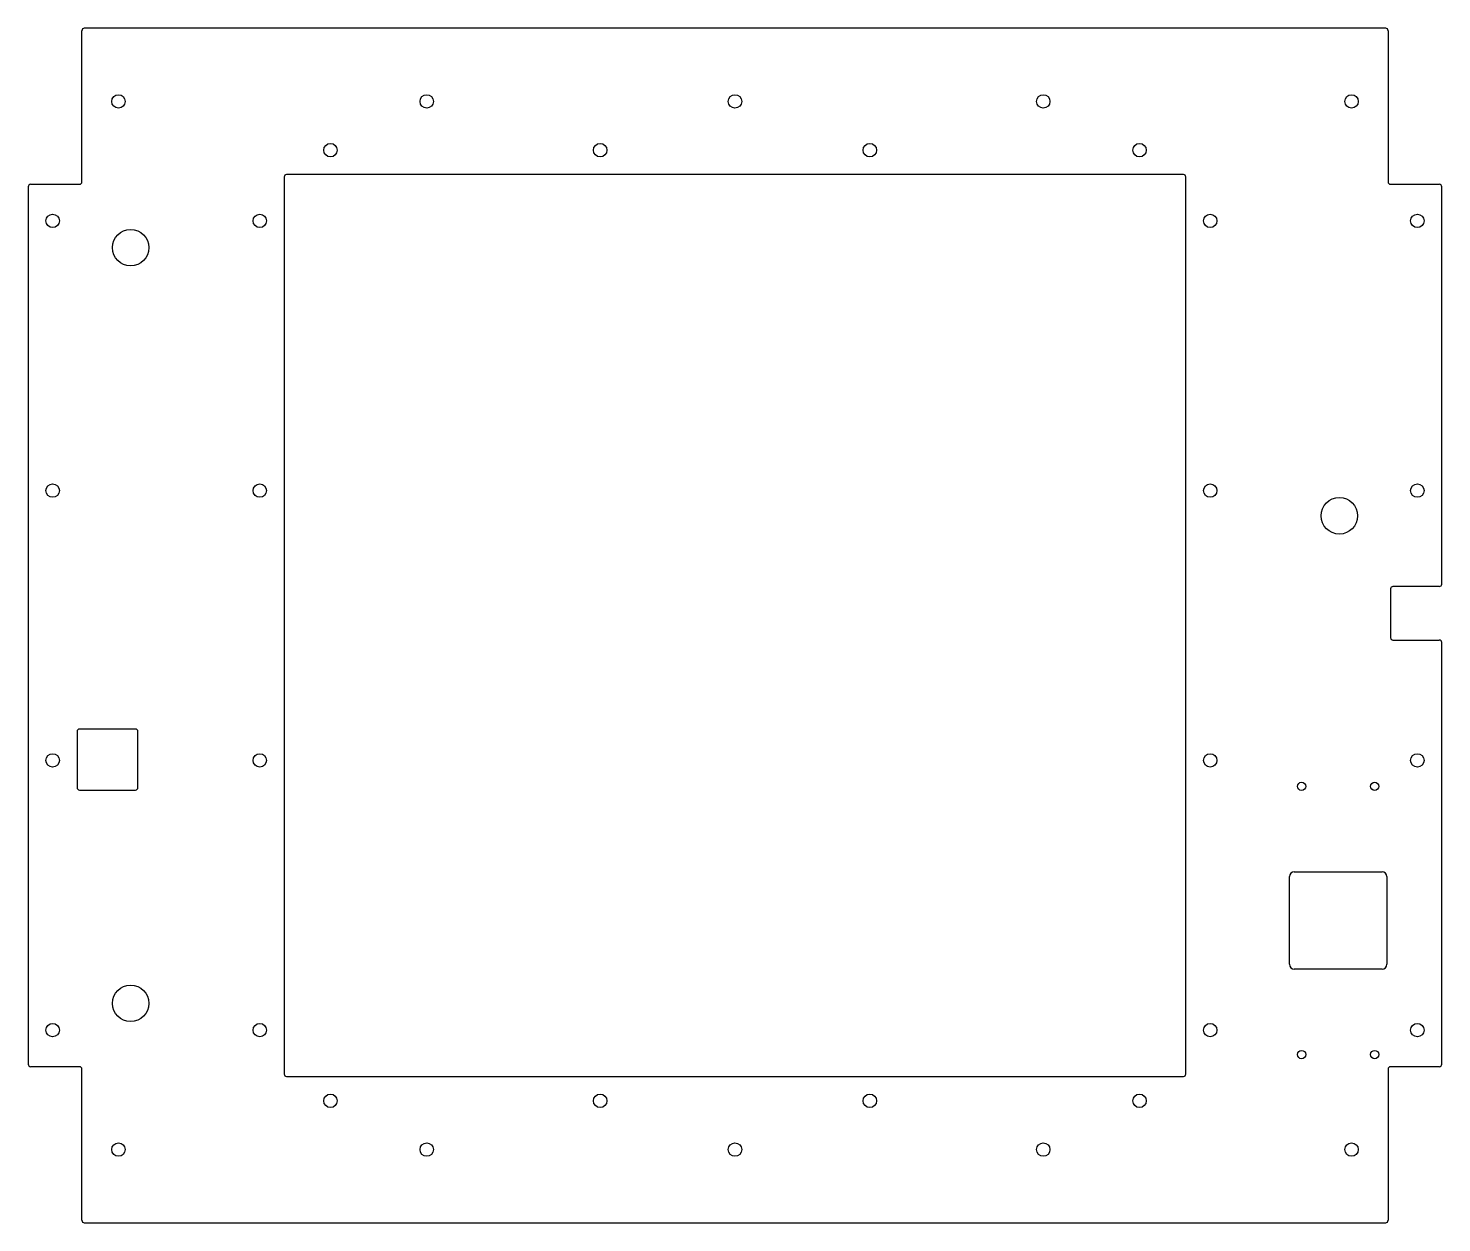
# Model space of a CAD drawing. Header units: millimetres. Extents: x -290 to 290, y -245 to 245.
import ezdxf

# ---------------------------------------------------------------- set-up
doc = ezdxf.new("R2010")
doc.units = ezdxf.units.MM

msp = doc.modelspace()

# ---------------------------------------------------------------- linework, layer by layer
at = {"color": 7, "linetype": 'Continuous', "lineweight": 25}
for p, q in [((-268, 182), (-268, 244)), ((267, 245), (-267, 245)), ((268, 244), (268, 182)), ((-290, 180), (-290, -180)), ((-289, 181), (-269, 181)), ((-185, 184), (-185, -184)), ((184, 185), (-184, 185)), ((185, -184), (185, 184)), ((269, 181), (289, 181)), ((290, 17), (290, 180)), ((269, 15), (269, -5)), ((289, 16), (270, 16)), ((270, -6), (289, -6)), ((290, -180), (290, -7)), ((-270, -43.5), (-270, -66.5)), ((-246, -42.5), (-269, -42.5)), ((-245, -66.5), (-245, -43.5)), ((-269, -67.5), (-246, -67.5)), ((227.5, -139), (227.5, -103)), ((229.5, -101), (265.5, -101)), ((267.5, -103), (267.5, -139)), ((265.5, -141), (229.5, -141)), ((-269, -181), (-289, -181)), ((-268, -244), (-268, -182)), ((-184, -185), (184, -185)), ((268, -182), (268, -244)), ((289, -181), (269, -181)), ((-267, -245), (267, -245))]:
    msp.add_line(p, q, dxfattribs=at)
for centre, radius in [((-253, 215), 2.75), ((-126.5, 215), 2.75), ((0, 215), 2.75), ((126.5, 215), 2.75), ((253, 215), 2.75), ((-166, 195), 2.75), ((-55.33, 195), 2.75), ((55.33, 195), 2.75), ((166, 195), 2.75), ((-280, 166), 2.75), ((-195, 166), 2.75), ((195, 166), 2.75), ((280, 166), 2.75), ((-248, 155), 7.5), ((-280, 55.33), 2.75), ((-195, 55.33), 2.75), ((195, 55.33), 2.75), ((280, 55.33), 2.75), ((248, 45), 7.5), ((-280, -55.33), 2.75), ((-195, -55.33), 2.75), ((195, -55.33), 2.75), ((280, -55.33), 2.75), ((232.5, -66), 1.7), ((262.5, -66), 1.7), ((-248, -155), 7.5), ((-280, -166), 2.75), ((-195, -166), 2.75), ((195, -166), 2.75), ((280, -166), 2.75), ((232.5, -176), 1.7), ((262.5, -176), 1.7), ((-166, -195), 2.75), ((-55.33, -195), 2.75), ((55.33, -195), 2.75), ((166, -195), 2.75), ((-253, -215), 2.75), ((-126.5, -215), 2.75), ((0, -215), 2.75), ((126.5, -215), 2.75), ((253, -215), 2.75)]:
    msp.add_circle(centre, radius, dxfattribs=at)
for centre, radius, start, end in [((-267, 244), 1, 90, 180), ((267, 244), 1, 360, 90), ((-289, 180), 1, 90, 180), ((-269, 182), 1, 270, 360), ((-184, 184), 1, 90, 180), ((184, 184), 1, 0, 90), ((269, 182), 1, 180, 270), ((289, 180), 1, 0, 90), ((270, 15), 1, 90, 180), ((289, 17), 1, 270, 360), ((270, -5), 1, 180, 270), ((289, -7), 1, 0, 90), ((-269, -43.5), 1, 90, 180), ((-246, -43.5), 1, 0, 90), ((-269, -66.5), 1, 180, 270), ((-246, -66.5), 1, 270, 0), ((229.5, -103), 2, 90, 180), ((265.5, -103), 2, 0, 90), ((229.5, -139), 2, 180, 270), ((265.5, -139), 2, 270, 0), ((-289, -180), 1, 180, 270), ((-269, -182), 1, 0, 90), ((-184, -184), 1, 180, 270), ((184, -184), 1, 270, 360), ((269, -182), 1, 90, 180), ((289, -180), 1, 270, 360), ((-267, -244), 1, 180, 270), ((267, -244), 1, 270, 0)]:
    msp.add_arc(centre, radius, start, end, dxfattribs=at)

doc.saveas('drawing.dxf')
